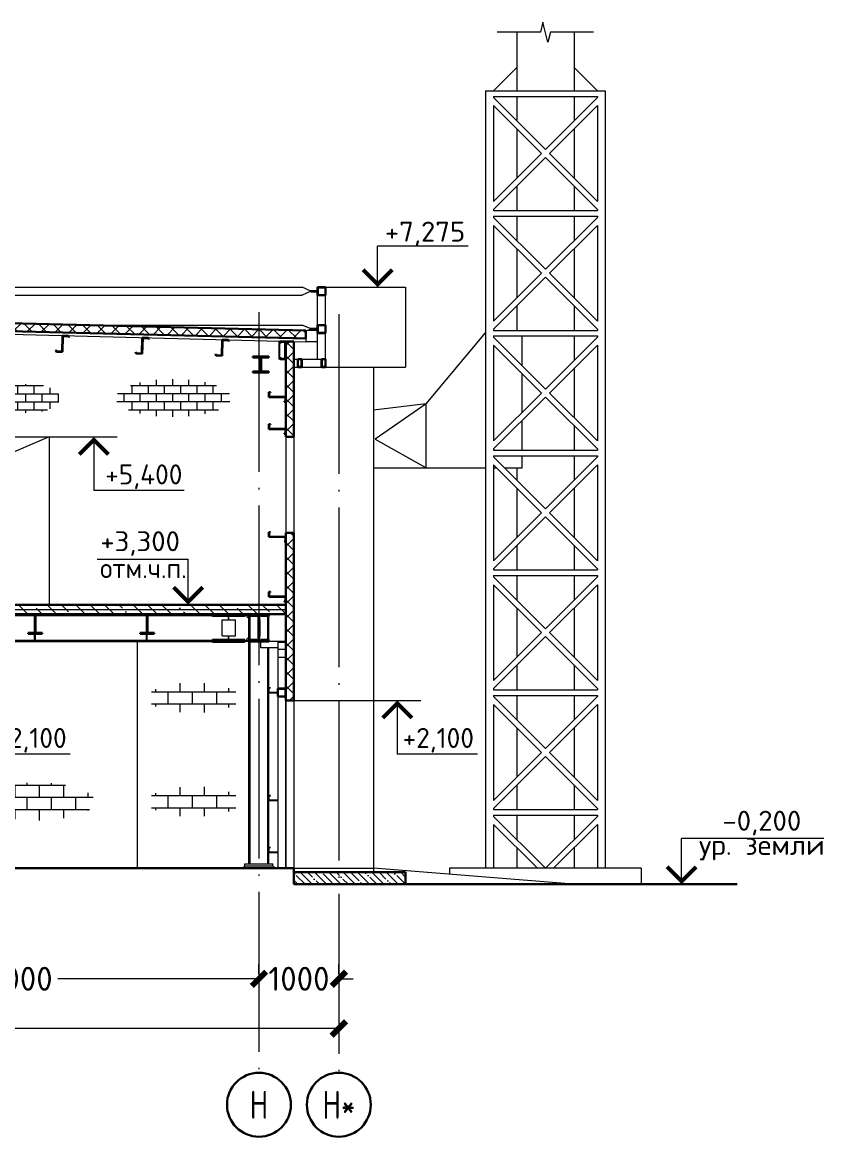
# Model space of a CAD drawing. Extents: x -965262 to 1142518, y -357520 to 71675.
# Drawn here: x -268309 to -258275, y -198860 to -184906 of the extents above; entities that cross this region are included whole.
import ezdxf

# ---------------------------------------------------------------- set-up
doc = ezdxf.new("R2010")
doc.units = 0
doc.header["$LTSCALE"] = 10
doc.linetypes.add('DOTE', pattern=[2.42, 2, -0.2, 0.02, -0.2])
doc.layers.get('0').update_dxf_attribs({"linetype": 'CONTINUOUS', "lineweight": 30})
doc.layers.get('Defpoints').update_dxf_attribs({"linetype": 'CONTINUOUS'})
doc.layers.add('DOTE', color=7, linetype='DOTE', lineweight=9)
doc.styles.add('GOST 2.304', font='isocpeur.ttf', dxfattribs={"width": 0.75, "height": 250})
doc.styles.get("Standard").update_dxf_attribs({"font": 'isocpeur.ttf', "height": 300})
doc.dimstyles.get("Standard").update_dxf_attribs({"dimscale": 100, "dimtxt": 300, "dimasz": 1.8, "dimexe": 1.8, "dimexo": 0.625, "dimgap": 0.9, "dimtad": 0, "dimdec": 0, "dimzin": 0, "dimdsep": 46, "dimtxsty": 'Standard', "dimblk": 'ARCHTICK', "dimcen": 0.9, "dimclrd": 256, "dimclre": 256, "dimclrt": 256, "dimadec": 0, "dimazin": 0, "dimtfac": 1, "dimtdec": 0, "dimtofl": 0, "dimtmove": 0, "dimatfit": 3, "dimfxl": 1, "dimtolj": 1, "dimtzin": 0, "dimlwd": 15, "dimlwe": 15, "dimarcsym": 0})
pattern_1 = [(45, (-342126.71, -358566.05), (-89.80256, 89.80256), []), (135, (-342126.71, -358566.05), (-89.80256, -89.80256), [])]

# ---------------------------------------------------------------- blocks, each defined once
blk = doc.blocks.new('Ось7')
at = {"lineweight": 15}
for p, q in [((1070799, 203785), (1080484, 203785)), ((1080638, 203715), (1080484, 203785)), ((1080938, 203785), (1082476, 203785)), ((1082476, 203785), (1082476, 202246)), ((1070799, 203631), (1080484, 203631)), ((1080638, 203701), (1080484, 203631)), ((1080769, 203715), (1080638, 203715)), ((1080638, 203715), (1080638, 203701)), ((1080769, 203701), (1080638, 203701)), ((1080661, 203701), (1080784, 203701)), ((1080661, 203687), (1080661, 203701)), ((1080784, 203687), (1080661, 203687)), ((1080769, 203715), (1080769, 203701)), ((1080784, 203701), (1080784, 203687)), ((1080784, 203057), (1080784, 203631)), ((1080938, 203057), (1080938, 203631)), ((1076332, 203057), (1080484, 203057)), ((1080638, 202987), (1080484, 203057)), ((1080638, 202973), (1080589, 202951)), ((1080769, 202987), (1080638, 202987)), ((1080638, 202987), (1080638, 202973)), ((1080769, 202973), (1080638, 202973)), ((1080661, 202973), (1080784, 202973)), ((1080661, 202959), (1080661, 202973)), ((1080784, 202959), (1080661, 202959)), ((1080769, 202987), (1080769, 202973)), ((1080784, 202973), (1080784, 202959)), ((1080784, 202400), (1080784, 202903)), ((1080938, 202400), (1080938, 202903)), ((1080323, 202400), (1080399, 202400)), ((1080323, 202246), (1080399, 202246)), ((1080476, 202400), (1080861, 202400)), ((1080476, 202246), (1080861, 202246)), ((1080938, 202246), (1082476, 202246)), ((1073505, 197463), (1075340, 197463)), ((1073634, 197485), (1075211, 197485)), ((1075326, 197463), (1075326, 197126)), ((1075326, 197405), (1075340, 197405)), ((1075351, 197463), (1077494, 197463)), ((1075480, 197485), (1077365, 197485)), ((1077480, 197463), (1077480, 197126)), ((1077480, 197405), (1077494, 197405)), ((1077505, 197463), (1079069, 197463)), ((1077634, 197485), (1079069, 197485)), ((1078761, 197445), (1078761, 197463)), ((1079384, 197445), (1078761, 197445)), ((1078946, 197070), (1078946, 197377)), ((1078946, 197377), (1079199, 197377)), ((1079069, 197485), (1079076, 197485)), ((1079069, 197463), (1079069, 197485)), ((1079069, 197463), (1079076, 197463)), ((1079069, 197377), (1079069, 197445)), ((1079076, 197485), (1079446, 197485)), ((1079076, 197463), (1079076, 197485)), ((1079076, 197463), (1079461, 197463)), ((1079076, 197377), (1079076, 197445)), ((1079199, 197070), (1079199, 197377)), ((1079384, 197445), (1079384, 197463)), ((1079415, 197463), (1079416, 197455)), ((1079446, 197485), (1079461, 197470)), ((1079453, 197418), (1079461, 197417)), ((1079461, 196983), (1079461, 197463)), ((1079842, 197485), (1079465, 197485)), ((1079611, 197463), (1079465, 197463)), ((1079465, 197463), (1079465, 197445)), ((1079611, 197445), (1079465, 197445)), ((1079483, 197002), (1079483, 197445)), ((1079611, 197463), (1079611, 197445)), ((1079646, 197377), (1079633, 197377)), ((1079633, 197377), (1079633, 197070)), ((1079674, 197377), (1079660, 197377)), ((1079674, 197070), (1079674, 197377)), ((1079842, 197463), (1079696, 197463)), ((1079696, 197463), (1079696, 197445)), ((1079842, 197445), (1079696, 197445)), ((1079824, 197002), (1079824, 197445)), ((1079842, 197463), (1079842, 197445)), ((1079846, 196983), (1079846, 197463)), ((1075326, 197190), (1075340, 197190)), ((1075326, 197110), (1075326, 196985)), ((1075340, 197110), (1075340, 196985)), ((1077480, 197190), (1077494, 197190)), ((1077480, 197110), (1077480, 196985)), ((1077494, 197110), (1077494, 196985)), ((1079069, 196983), (1073361, 196983)), ((1073361, 196962), (1079069, 196962)), ((1075340, 196985), (1075326, 196985)), ((1077494, 196985), (1077480, 196985)), ((1079384, 197002), (1078761, 197002)), ((1078761, 196983), (1078761, 197002)), ((1078761, 196962), (1078761, 196948)), ((1078761, 196948), (1079384, 196948)), ((1078946, 197070), (1079199, 197070)), ((1079069, 197002), (1079069, 197070)), ((1079069, 196983), (1079076, 196983)), ((1079069, 196962), (1079069, 196983)), ((1079069, 196962), (1079076, 196962)), ((1079076, 197002), (1079076, 197070)), ((1079461, 196983), (1079076, 196983)), ((1079076, 196983), (1079076, 196962)), ((1079446, 196962), (1079076, 196962)), ((1079384, 196983), (1079384, 197002)), ((1079384, 196948), (1079384, 196962)), ((1079416, 196991), (1079415, 196983)), ((1079461, 196977), (1079446, 196962)), ((1079461, 197030), (1079453, 197029)), ((1079461, 192677), (1079461, 196962)), ((1079611, 197002), (1079465, 197002)), ((1079465, 197002), (1079465, 196983)), ((1079611, 196983), (1079465, 196983)), ((1079842, 196962), (1079465, 196962)), ((1079465, 196962), (1079465, 196948)), ((1079692, 196948), (1079465, 196948)), ((1079483, 192677), (1079483, 196948)), ((1079611, 197002), (1079611, 196983)), ((1079633, 197070), (1079646, 197070)), ((1079660, 197070), (1079674, 197070)), ((1079842, 197002), (1079696, 197002)), ((1079696, 197002), (1079696, 196983)), ((1079842, 196983), (1079696, 196983)), ((1079842, 197002), (1079842, 196983)), ((1079824, 192677), (1079824, 196839)), ((1079846, 196070), (1079846, 196839)), ((1079875, 196070), (1079846, 196070)), ((1079846, 196070), (1079846, 195977)), ((1079848, 195980), (1079848, 196067)), ((1079848, 196067), (1079875, 196067)), ((1079875, 196067), (1079875, 196070)), ((1079846, 193993), (1079846, 195977)), ((1079846, 195977), (1080015, 195977)), ((1080015, 195968), (1079846, 195968)), ((1080015, 195980), (1079848, 195980)), ((1080166, 195890), (1080139, 195890)), ((1080139, 195890), (1080139, 195887)), ((1080139, 195887), (1080169, 195887)), ((1080166, 195900), (1080166, 195890)), ((1080169, 195887), (1080169, 195900)), ((1079875, 193993), (1079846, 193993)), ((1079846, 193993), (1079846, 193900)), ((1079846, 192993), (1079846, 193900)), ((1079846, 193900), (1080015, 193900)), ((1080015, 193891), (1079846, 193891)), ((1079848, 193903), (1079848, 193990)), ((1079848, 193990), (1079875, 193990)), ((1080015, 193903), (1079848, 193903)), ((1079875, 193990), (1079875, 193993)), ((1079875, 192993), (1079846, 192993)), ((1079846, 192993), (1079846, 192900)), ((1079875, 192990), (1079875, 192993)), ((1079846, 192677), (1079846, 192900)), ((1079846, 192900), (1080015, 192900)), ((1080015, 192891), (1079846, 192891)), ((1079848, 192903), (1079848, 192990)), ((1079848, 192990), (1079875, 192990)), ((1080015, 192903), (1079848, 192903)), ((1079384, 192639), (1079384, 192677)), ((1079384, 192677), (1079923, 192677)), ((1079384, 192639), (1079923, 192639)), ((1079923, 192639), (1079923, 192677))]:
    blk.add_line(p, q, dxfattribs=at)
for p, q in [((1080784, 203785), (1080938, 203785)), ((1080784, 203631), (1080784, 203785)), ((1080934, 203781), (1080788, 203781)), ((1080788, 203781), (1080788, 203635)), ((1080934, 203635), (1080934, 203781)), ((1080938, 203785), (1080938, 203631)), ((1080938, 203631), (1080784, 203631)), ((1080788, 203635), (1080934, 203635)), ((1080784, 203057), (1080938, 203057)), ((1080784, 202903), (1080784, 203057)), ((1080938, 202903), (1080784, 202903)), ((1080934, 203054), (1080788, 203054)), ((1080788, 203054), (1080788, 202907)), ((1080788, 202907), (1080934, 202907)), ((1080934, 202907), (1080934, 203054)), ((1080938, 203057), (1080938, 202903)), ((1079538, 202434), (1079538, 202452)), ((1079538, 202452), (1079846, 202452)), ((1079846, 202452), (1079846, 202434)), ((1079686, 202434), (1079538, 202434)), ((1079686, 202163), (1079686, 202434)), ((1079846, 202434), (1079698, 202434)), ((1079698, 202434), (1079698, 202163)), ((1080399, 202246), (1080399, 202400)), ((1080399, 202400), (1080476, 202400)), ((1080399, 202246), (1080476, 202246)), ((1080473, 202397), (1080403, 202397)), ((1080403, 202397), (1080403, 202250)), ((1080403, 202250), (1080473, 202250)), ((1080473, 202250), (1080473, 202397)), ((1080476, 202400), (1080476, 202246)), ((1080861, 202246), (1080861, 202400)), ((1080861, 202400), (1080938, 202400)), ((1080861, 202246), (1080938, 202246)), ((1080934, 202397), (1080865, 202397)), ((1080865, 202397), (1080865, 202250)), ((1080865, 202250), (1080934, 202250)), ((1080934, 202250), (1080934, 202397)), ((1080938, 202400), (1080938, 202246)), ((1079538, 202144), (1079538, 202163)), ((1079538, 202163), (1079686, 202163)), ((1079846, 202144), (1079538, 202144)), ((1079698, 202163), (1079846, 202163)), ((1079846, 202163), (1079846, 202144)), ((1079846, 201670), (1079846, 201762)), ((1079846, 201762), (1079875, 201762)), ((1080166, 201670), (1079846, 201670)), ((1079875, 201759), (1079848, 201759)), ((1079848, 201759), (1079848, 201672)), ((1079848, 201672), (1080169, 201672)), ((1079875, 201762), (1079875, 201759)), ((1080139, 201580), (1080139, 201582)), ((1080139, 201582), (1080166, 201582)), ((1080139, 201580), (1080169, 201580)), ((1080166, 201582), (1080166, 201670)), ((1080169, 201580), (1080169, 201672)), ((1079846, 201054), (1079846, 201146)), ((1079846, 201146), (1079875, 201146)), ((1080166, 201054), (1079846, 201054)), ((1079875, 201144), (1079848, 201144)), ((1079848, 201144), (1079848, 201057)), ((1079848, 201057), (1080169, 201057)), ((1079875, 201146), (1079875, 201144)), ((1080139, 200964), (1080139, 200967)), ((1080139, 200967), (1080166, 200967)), ((1080139, 200964), (1080169, 200964)), ((1080166, 200967), (1080166, 201054)), ((1080169, 200964), (1080169, 201057)), ((1079846, 198977), (1079846, 199070)), ((1079846, 199070), (1079875, 199070)), ((1079875, 199067), (1079848, 199067)), ((1079848, 199067), (1079848, 198980)), ((1079875, 199070), (1079875, 199067)), ((1080166, 198977), (1079846, 198977)), ((1079848, 198980), (1080169, 198980)), ((1080139, 198887), (1080139, 198890)), ((1080139, 198890), (1080166, 198890)), ((1080139, 198887), (1080169, 198887)), ((1080166, 198890), (1080166, 198977)), ((1080169, 198887), (1080169, 198980)), ((1079846, 197823), (1079846, 197916)), ((1079846, 197916), (1079875, 197916)), ((1080166, 197823), (1079846, 197823)), ((1079875, 197913), (1079848, 197913)), ((1079848, 197913), (1079848, 197826)), ((1079848, 197826), (1080169, 197826)), ((1079875, 197916), (1079875, 197913)), ((1080139, 197734), (1080139, 197736)), ((1080139, 197736), (1080166, 197736)), ((1080139, 197734), (1080169, 197734)), ((1080166, 197736), (1080166, 197823)), ((1080169, 197734), (1080169, 197826)), ((1075211, 197468), (1075211, 197485)), ((1075211, 197485), (1075480, 197485)), ((1075340, 197468), (1075211, 197468)), ((1075340, 197126), (1075340, 197468)), ((1075480, 197468), (1075351, 197468)), ((1075351, 197468), (1075351, 197126)), ((1075480, 197485), (1075480, 197468)), ((1077365, 197468), (1077365, 197485)), ((1077365, 197485), (1077634, 197485)), ((1077494, 197468), (1077365, 197468)), ((1077494, 197126), (1077494, 197468)), ((1077634, 197468), (1077505, 197468)), ((1077505, 197468), (1077505, 197126)), ((1077634, 197485), (1077634, 197468)), ((1079461, 197463), (1079461, 197485)), ((1079461, 197485), (1079846, 197485)), ((1079646, 197463), (1079461, 197463)), ((1079646, 196983), (1079646, 197463)), ((1079846, 197463), (1079660, 197463)), ((1079660, 197463), (1079660, 196983)), ((1079846, 197485), (1079846, 197463)), ((1075211, 197110), (1075211, 197126)), ((1075211, 197126), (1075340, 197126)), ((1075480, 197110), (1075211, 197110)), ((1075351, 197126), (1075480, 197126)), ((1075480, 197126), (1075480, 197110)), ((1077365, 197110), (1077365, 197126)), ((1077365, 197126), (1077494, 197126)), ((1077634, 197110), (1077365, 197110)), ((1077505, 197126), (1077634, 197126)), ((1077634, 197126), (1077634, 197110)), ((1079461, 196962), (1079461, 196983)), ((1079461, 196983), (1079646, 196983)), ((1079846, 196962), (1079461, 196962)), ((1079660, 196983), (1079846, 196983)), ((1079846, 196983), (1079846, 196962))]:
    blk.add_line(p, q)
for centre, start, end in [((1079461, 197463), 190, 260), ((1079461, 196983), 100, 170)]:
    blk.add_arc(centre, 46.2, start, end, dxfattribs=at)
blk = doc.blocks.new('_ArchTick')
at = {"color": 0, "linetype": 'ByBlock', "lineweight": 0, "const_width": 0.4}
blk.add_lwpolyline([(-0.5, -0.5), (0.5, 0.5)], dxfattribs=at)
blk = doc.blocks.new('*D77')
at = {"lineweight": 15, "transparency": 16777216}
for p, q in [((-271346, -196820), (-271346, -196702)), ((-265346, -196820), (-265346, -196702)), ((-271346, -196882), (-268826, -196882)), ((-265346, -196882), (-267866, -196882))]:
    blk.add_line(p, q, dxfattribs=at)
at = {"layer": 'Defpoints', "color": 0, "lineweight": 15, "transparency": 16777216}
for p in [(-271346, -196882, 1451), (-265346, -196882), (-265346, -196882)]:
    blk.add_point(p, dxfattribs=at)
at = {"lineweight": 15, "transparency": 16777216, "xscale": 180, "yscale": 180, "zscale": 180, "rotation": 180}
blk.add_blockref('_ArchTick', (-271346, -196882), dxfattribs=at)
at = {"lineweight": 15, "transparency": 16777216, "xscale": 180, "yscale": 180, "zscale": 180}
blk.add_blockref('_ArchTick', (-265346, -196882), dxfattribs=at)
at = {"lineweight": 15, "transparency": 16777216, "insert": (-268346, -196882), "char_height": 300, "attachment_point": 5}
blk.add_mtext('\\A1;6000', dxfattribs=at)
blk = doc.blocks.new('*D78')
at = {"lineweight": 15, "transparency": 16777216}
for p, q in [((-265346, -196820), (-265346, -196702)), ((-264346, -196820), (-264346, -196702)), ((-265346, -196882), (-265526, -196882)), ((-264346, -196882), (-264166, -196882))]:
    blk.add_line(p, q, dxfattribs=at)
at = {"layer": 'Defpoints', "color": 0, "lineweight": 15, "transparency": 16777216}
for p in [(-265346, -196882, 1451), (-264346, -196882), (-264346, -196882)]:
    blk.add_point(p, dxfattribs=at)
at = {"lineweight": 15, "transparency": 16777216, "xscale": 180, "yscale": 180, "zscale": 180}
blk.add_blockref('_ArchTick', (-265346, -196882), dxfattribs=at)
at = {"lineweight": 15, "transparency": 16777216, "xscale": 180, "yscale": 180, "zscale": 180, "rotation": 180}
blk.add_blockref('_ArchTick', (-264346, -196882), dxfattribs=at)
at = {"lineweight": 15, "transparency": 16777216, "insert": (-264846, -196882), "char_height": 300, "attachment_point": 5}
blk.add_mtext('\\A1;1000', dxfattribs=at)
blk = doc.blocks.new('*D79')
at = {"lineweight": 15, "transparency": 16777216}
for p, q in [((-301346, -196833), (-301346, -197685)), ((-301346, -197505), (-283431, -197505)), ((-264346, -197505), (-282261, -197505)), ((-264346, -197568), (-264346, -197685))]:
    blk.add_line(p, q, dxfattribs=at)
at = {"layer": 'Defpoints', "color": 0, "lineweight": 15, "transparency": 16777216}
for p in [(-301346, -196770), (-264346, -197505), (-264346, -197505)]:
    blk.add_point(p, dxfattribs=at)
at = {"lineweight": 15, "transparency": 16777216, "xscale": 180, "yscale": 180, "zscale": 180, "rotation": 180}
blk.add_blockref('_ArchTick', (-301346, -197505), dxfattribs=at)
at = {"lineweight": 15, "transparency": 16777216, "xscale": 180, "yscale": 180, "zscale": 180}
blk.add_blockref('_ArchTick', (-264346, -197505), dxfattribs=at)
at = {"lineweight": 15, "transparency": 16777216, "insert": (-282846, -197505), "char_height": 300, "attachment_point": 5}
blk.add_mtext('\\A1;37000', dxfattribs=at)

msp = doc.modelspace()

# ---------------------------------------------------------------- hatches: boundary and pattern name
at = {"lineweight": 15}
h = msp.add_hatch(dxfattribs=at)
h.set_pattern_fill('ANSI37', color=30, scale=40)
h.set_pattern_definition(pattern_1)
h.paths.add_polyline_path([(-301042.5, -187859.2), (-301045, -187959.2), (-264760, -188864.8), (-264757.5, -188764.8)])
h = msp.add_hatch(dxfattribs=at)
h.set_pattern_fill('ANSI37', color=30, scale=40)
h.set_pattern_definition(pattern_1)
h.paths.add_polyline_path([(-264911, -188901), (-265011, -188901), (-265011, -190098.3), (-264911, -190098.3)])
h.paths.add_polyline_path([(-264911, -191298.3), (-265011, -191298.3), (-265011, -193398.3), (-264911, -193398.3)])
h = msp.add_hatch(dxfattribs=at)
h.set_pattern_fill('AR-B816', color=1, scale=0.5)
h.set_pattern_definition([(0, (-268975.25, -187931.24), (0, 101.6), []), (90, (-268975.25, -187931.24), (-101.6, 101.6), [101.6, -101.6])])
edge = h.paths.add_edge_path()
edge.add_ellipse((-268220.6, -189615.4), major_axis=(-381.5, 0), ratio=0.473687, start_angle=0, end_angle=360)
h = msp.add_hatch(dxfattribs=at)
h.set_pattern_fill('AR-B816', color=1, scale=0.5)
h.set_pattern_definition([(0, (-251795.1, -186404.43), (0, 101.6), []), (90, (-251795.1, -186404.43), (-101.6, 101.6), [101.6, -101.6])])
edge = h.paths.add_edge_path()
edge.add_ellipse((-266416.7, -189610), major_axis=(720.5, 0), ratio=0.3284225, start_angle=0, end_angle=360)
h = msp.add_hatch(dxfattribs=at)
h.set_pattern_fill('ANSI35', color=256, scale=40, angle=90)
h.set_pattern_definition([(135, (-339032.66, -366864.93), (-179.60512, -179.60512), []), (135, (-339032.66, -366685.32), (-179.60512, -179.60512), [317.5, -63.5, 0, -63.5])])
h.paths.add_polyline_path([(-271471, -192318.3), (-265011, -192318.3), (-265011, -192198.3), (-271471, -192198.3)])
h = msp.add_hatch(dxfattribs=at)
h.set_pattern_fill('AR-B816', color=4, scale=0.75)
h.set_pattern_definition([(0, (-334760.04, -365957.63), (0, 152.4), []), (90, (-334760.04, -365957.63), (-152.4, 152.4), [152.4, -152.4])])
edge = h.paths.add_edge_path()
edge.add_ellipse((-266162.9, -193363.7), major_axis=(576.4, 0), ratio=0.3284225, start_angle=0, end_angle=360)
h = msp.add_hatch(dxfattribs=at)
h.set_pattern_fill('AR-B816', color=4, scale=0.75)
h.set_pattern_definition([(0, (-229233.68, -194457.43), (0, 152.4), []), (90, (-229233.68, -194457.43), (-152.4, 152.4), [152.4, -152.4])])
edge = h.paths.add_edge_path()
edge.add_ellipse((-268123.1, -194663), major_axis=(720.5, 0), ratio=0.3284225, start_angle=0, end_angle=360)
h = msp.add_hatch(dxfattribs=at)
h.set_pattern_fill('AR-B816', color=4, scale=0.75)
h.set_pattern_definition([(0, (-334760.04, -367257.63), (0, 152.4), []), (90, (-334760.04, -367257.63), (-152.4, 152.4), [152.4, -152.4])])
edge = h.paths.add_edge_path()
edge.add_ellipse((-266162.9, -194663.7), major_axis=(576.4, 0), ratio=0.3284225, start_angle=0, end_angle=360)
h = msp.add_hatch(dxfattribs=at)
h.set_pattern_fill('ANSI35', color=256, scale=20, angle=90, style=0)
h.set_pattern_definition([(135, (-339032.66, -366864.93), (-89.80256, -89.80256), []), (135, (-339032.66, -366775.13), (-89.80256, -89.80256), [158.75, -31.75, 0, -31.75])])
h.paths.add_polyline_path([(-264346, -195548.3), (-264911, -195548.3), (-264911, -195698.3), (-264346, -195698.3)])
h.paths.add_polyline_path([(-263511, -195548.3), (-264346, -195548.3), (-264346, -195698.3), (-263511, -195698.3)])

# ---------------------------------------------------------------- linework, layer by layer
at = {"lineweight": 15, "ltscale": 2}
for p, q in [((-262119.4, -185030.8, -4711.1), (-262119.4, -185763.3, -4711.1)), ((-261399.4, -185030.8, -4711.1), (-261399.4, -185763.3, -4711.1)), ((-262119.4, -185833.3, -4711.1), (-262119.4, -186138.3, -4711.1)), ((-261399.4, -185833.3, -4711.1), (-261399.4, -186138.3, -4711.1)), ((-262119.4, -186238.3, -4711.1), (-262119.4, -186858.3, -4711.1)), ((-261399.4, -186238.3, -4711.1), (-261399.4, -186858.3, -4711.1)), ((-262119.4, -186958.3, -4711.1), (-262119.4, -187263.3, -4711.1)), ((-261399.4, -186958.3, -4711.1), (-261399.4, -187263.3, -4711.1)), ((-262119.4, -187333.3, -4711.1), (-262119.4, -187638.3, -4711.1)), ((-261399.4, -187333.3, -4711.1), (-261399.4, -187638.3, -4711.1)), ((-262119.4, -187738.3, -4711.1), (-262119.4, -188358.3, -4711.1)), ((-261399.4, -187738.3, -4711.1), (-261399.4, -188358.3, -4711.1)), ((-262119.4, -188458.3, -4711.1), (-262119.4, -188763.3, -4711.1)), ((-261399.4, -188458.3, -4711.1), (-261399.4, -188763.3, -4711.1)), ((-261399.4, -188833.3, -4711.1), (-261399.4, -189138.3, -4711.1)), ((-261399.4, -189238.3, -4711.1), (-261399.4, -189858.3, -4711.1)), ((-261399.4, -189958.3, -4711.1), (-261399.4, -190263.3, -4711.1)), ((-261399.4, -190333.3, -4711.1), (-261399.4, -190638.3, -4711.1)), ((-262119.4, -190485.8, -4711.1), (-262119.4, -190638.3, -4711.1)), ((-262119.4, -190738.3, -4711.1), (-262119.4, -191358.3, -4711.1)), ((-261399.4, -190738.3, -4711.1), (-261399.4, -191358.3, -4711.1)), ((-262119.4, -191458.3, -4711.1), (-262119.4, -191763.3, -4711.1)), ((-261399.4, -191458.3, -4711.1), (-261399.4, -191763.3, -4711.1)), ((-262119.4, -191833.3, -4711.1), (-262119.4, -192138.3, -4711.1)), ((-261399.4, -191833.3, -4711.1), (-261399.4, -192138.3, -4711.1)), ((-262119.4, -192238.3, -4711.1), (-262119.4, -192858.3, -4711.1)), ((-261399.4, -192238.3, -4711.1), (-261399.4, -192858.3, -4711.1)), ((-262119.4, -192958.3, -4711.1), (-262119.4, -193263.3, -4711.1)), ((-261399.4, -192958.3, -4711.1), (-261399.4, -193263.3, -4711.1)), ((-262119.4, -193333.3, -4711.1), (-262119.4, -193638.3, -4711.1)), ((-261399.4, -193333.3, -4711.1), (-261399.4, -193638.3, -4711.1)), ((-262119.4, -193738.3, -4711.1), (-262119.4, -194358.3, -4711.1)), ((-261399.4, -193738.3, -4711.1), (-261399.4, -194358.3, -4711.1)), ((-262119.4, -194458.3, -4711.1), (-262119.4, -194763.3, -4711.1)), ((-261399.4, -194458.3, -4711.1), (-261399.4, -194763.3, -4711.1)), ((-262119.4, -194833.3, -4711.1), (-262119.4, -195138.3, -4711.1)), ((-261399.4, -194833.3, -4711.1), (-261399.4, -195138.3, -4711.1)), ((-262119.4, -195238.3, -4711.1), (-262119.4, -195498.3, -4711.1)), ((-261399.4, -195238.3, -4711.1), (-261399.4, -195498.3, -4711.1))]:
    msp.add_line(p, q, dxfattribs=at)
at = {"lineweight": 15}
for p, q in [((-262409.4, -185763.3, -4711.1), (-262119.4, -185473.3, -4711.1)), ((-261109.4, -185763.3, -4711.1), (-261399.4, -185473.3, -4711.1)), ((-263860.1, -188223.3, -3259.8), (-263860.1, -187710.2, -3259.8)), ((-265092, -189123.3, -4711.1), (-265092, -188901.6, -4711.1)), ((-265086, -188901.6, -4711.1), (-265092, -188901.6, -4711.1)), ((-265086, -189123.3, -4711.1), (-265086, -188901.6, -4711.1)), ((-265086, -189123.3, -4711.1), (-265092, -189123.3, -4711.1)), ((-267971, -190098.3, -4711.1), (-267120.5, -190098.3, -4711.1)), ((-267414.1, -190098.3, -4711.1), (-267414.1, -190767.6, -4711.1)), ((-266231.6, -192198.3, -4711.1), (-266231.6, -191626.4, -4711.1)), ((-271471, -192258.3, -4711.1), (-265011, -192258.3, -4711.1)), ((-265011, -192658.3, -4711.1), (-265321, -192658.3, -4711.1)), ((-265321, -192738.3, -4711.1), (-265321, -192658.3, -4711.1)), ((-265111, -192668.3, -4711.1), (-265111, -195489.3, -4711.1)), ((-265111, -192668.3, -4711.1), (-265011, -192668.3, -4711.1)), ((-265011, -192738.3, -4711.1), (-265011, -192658.3, -4711.1)), ((-265011, -195489.3, -4711.1), (-265011, -192668.3, -4711.1)), ((-265111, -192738.3, -4711.1), (-265321, -192738.3, -4711.1)), ((-265111, -192753.3, -4711.1), (-265011, -192753.3, -4711.1)), ((-265111, -192853.3, -4711.1), (-265011, -192853.3, -4711.1)), ((-264911, -193398.3, -4711.1), (-263320.6, -193398.3, -4711.1)), ((-263614.2, -193398.3, -4711.1), (-263614.2, -194067.6, -4711.1)), ((-260054.2, -195698.3, -4711.1), (-260054.2, -195126.4, -4711.1)), ((-265521, -195468.3, -4711.1), (-265549.8, -195497, -4711.1)), ((-265171, -195468.3, -4711.1), (-265142.3, -195497, -4711.1)), ((-265121, -195489.3, -4711.1), (-265011, -195489.3, -4711.1)), ((-265121, -195498.3, -4711.1), (-265121, -195489.3, -4711.1)), ((-265121, -195498.3, -4711.1), (-265011, -195498.3, -4711.1)), ((-263911, -195498.3, -4711.1), (-263911, -195548.3, -4711.1))]:
    msp.add_line(p, q, dxfattribs=at)
at = {"lineweight": 15, "ltscale": 100}
for p, q in [((-262509.4, -185763.3, -4711.1), (-262509.4, -195498.3, -4711.1)), ((-262409.4, -185833.3, -4711.1), (-262409.4, -185848.3, -4711.1)), ((-262409.4, -185848.3, -4711.1), (-261759.4, -186498.3, -4711.1)), ((-261109.4, -185848.3, -4711.1), (-261759.4, -186498.3, -4711.1)), ((-261109.4, -185833.3, -4711.1), (-261109.4, -185848.3, -4711.1)), ((-261009.4, -185763.3, -4711.1), (-261009.4, -195498.3, -4711.1)), ((-262409.4, -185948.3, -4711.1), (-262409.4, -187148.3, -4711.1)), ((-262409.4, -185948.3, -4711.1), (-261809.4, -186548.3, -4711.1)), ((-261109.4, -185948.3, -4711.1), (-261709.4, -186548.3, -4711.1)), ((-261109.4, -185948.3, -4711.1), (-261109.4, -187148.3, -4711.1)), ((-261809.4, -186548.3, -4711.1), (-262409.4, -187148.3, -4711.1)), ((-261709.4, -186548.3, -4711.1), (-261109.4, -187148.3, -4711.1)), ((-261759.4, -186598.3, -4711.1), (-262409.4, -187248.3, -4711.1)), ((-261759.4, -186598.3, -4711.1), (-261109.4, -187248.3, -4711.1)), ((-262409.4, -187248.3, -4711.1), (-262409.4, -187263.3, -4711.1)), ((-261109.4, -187248.3, -4711.1), (-261109.4, -187263.3, -4711.1)), ((-262409.4, -187333.3, -4711.1), (-262409.4, -187348.3, -4711.1)), ((-262409.4, -187348.3, -4711.1), (-261759.4, -187998.3, -4711.1)), ((-261109.4, -187348.3, -4711.1), (-261759.4, -187998.3, -4711.1)), ((-261109.4, -187333.3, -4711.1), (-261109.4, -187348.3, -4711.1)), ((-262409.4, -187448.3, -4711.1), (-262409.4, -188648.3, -4711.1)), ((-262409.4, -187448.3, -4711.1), (-261809.4, -188048.3, -4711.1)), ((-261109.4, -187448.3, -4711.1), (-261709.4, -188048.3, -4711.1)), ((-261109.4, -187448.3, -4711.1), (-261109.4, -188648.3, -4711.1)), ((-261809.4, -188048.3, -4711.1), (-262409.4, -188648.3, -4711.1)), ((-261709.4, -188048.3, -4711.1), (-261109.4, -188648.3, -4711.1)), ((-261759.4, -188098.3, -4711.1), (-262409.4, -188748.3, -4711.1)), ((-261759.4, -188098.3, -4711.1), (-261109.4, -188748.3, -4711.1)), ((-262409.4, -188748.3, -4711.1), (-262409.4, -188763.3, -4711.1)), ((-261109.4, -188748.3, -4711.1), (-261109.4, -188763.3, -4711.1)), ((-262409.4, -188833.3, -4711.1), (-262409.4, -188848.3, -4711.1)), ((-262409.4, -188848.3, -4711.1), (-261759.4, -189498.3, -4711.1)), ((-261109.4, -188848.3, -4711.1), (-261759.4, -189498.3, -4711.1)), ((-261109.4, -188833.3, -4711.1), (-261109.4, -188848.3, -4711.1)), ((-262409.4, -188948.3, -4711.1), (-262409.4, -190148.3, -4711.1)), ((-262409.4, -188948.3, -4711.1), (-261809.4, -189548.3, -4711.1)), ((-261109.4, -188948.3, -4711.1), (-261709.4, -189548.3, -4711.1)), ((-261109.4, -188948.3, -4711.1), (-261109.4, -190148.3, -4711.1)), ((-261809.4, -189548.3, -4711.1), (-262409.4, -190148.3, -4711.1)), ((-261759.4, -189598.3, -4711.1), (-262409.4, -190248.3, -4711.1)), ((-261759.4, -189598.3, -4711.1), (-261109.4, -190248.3, -4711.1)), ((-261709.4, -189548.3, -4711.1), (-261109.4, -190148.3, -4711.1)), ((-262409.4, -190248.3, -4711.1), (-262409.4, -190263.3, -4711.1)), ((-261109.4, -190248.3, -4711.1), (-261109.4, -190263.3, -4711.1)), ((-262409.4, -190333.3, -4711.1), (-262409.4, -190348.3, -4711.1)), ((-262409.4, -190348.3, -4711.1), (-261759.4, -190998.3, -4711.1)), ((-262409.4, -190448.3, -4711.1), (-262409.4, -191648.3, -4711.1)), ((-262409.4, -190448.3, -4711.1), (-261809.4, -191048.3, -4711.1)), ((-261109.4, -190348.3, -4711.1), (-261759.4, -190998.3, -4711.1)), ((-261109.4, -190448.3, -4711.1), (-261709.4, -191048.3, -4711.1)), ((-261109.4, -190333.3, -4711.1), (-261109.4, -190348.3, -4711.1)), ((-261109.4, -190448.3, -4711.1), (-261109.4, -191648.3, -4711.1)), ((-261809.4, -191048.3, -4711.1), (-262409.4, -191648.3, -4711.1)), ((-261759.4, -191098.3, -4711.1), (-262409.4, -191748.3, -4711.1)), ((-261759.4, -191098.3, -4711.1), (-261109.4, -191748.3, -4711.1)), ((-261709.4, -191048.3, -4711.1), (-261109.4, -191648.3, -4711.1)), ((-262409.4, -191748.3, -4711.1), (-262409.4, -191763.3, -4711.1)), ((-262409.4, -191833.3, -4711.1), (-262409.4, -191848.3, -4711.1)), ((-262409.4, -191848.3, -4711.1), (-261759.4, -192498.3, -4711.1)), ((-261109.4, -191848.3, -4711.1), (-261759.4, -192498.3, -4711.1)), ((-261109.4, -191748.3, -4711.1), (-261109.4, -191763.3, -4711.1)), ((-261109.4, -191833.3, -4711.1), (-261109.4, -191848.3, -4711.1)), ((-262409.4, -191948.3, -4711.1), (-262409.4, -193148.3, -4711.1)), ((-262409.4, -191948.3, -4711.1), (-261809.4, -192548.3, -4711.1)), ((-261109.4, -191948.3, -4711.1), (-261709.4, -192548.3, -4711.1)), ((-261109.4, -191948.3, -4711.1), (-261109.4, -193148.3, -4711.1)), ((-261809.4, -192548.3, -4711.1), (-262409.4, -193148.3, -4711.1)), ((-261709.4, -192548.3, -4711.1), (-261109.4, -193148.3, -4711.1)), ((-261759.4, -192598.3, -4711.1), (-262409.4, -193248.3, -4711.1)), ((-261759.4, -192598.3, -4711.1), (-261109.4, -193248.3, -4711.1)), ((-262409.4, -193248.3, -4711.1), (-262409.4, -193263.3, -4711.1)), ((-261109.4, -193248.3, -4711.1), (-261109.4, -193263.3, -4711.1)), ((-262409.4, -193333.3, -4711.1), (-262409.4, -193348.3, -4711.1)), ((-262409.4, -193348.3, -4711.1), (-261759.4, -193998.3, -4711.1)), ((-261109.4, -193348.3, -4711.1), (-261759.4, -193998.3, -4711.1)), ((-261109.4, -193333.3, -4711.1), (-261109.4, -193348.3, -4711.1)), ((-262409.4, -193448.3, -4711.1), (-262409.4, -194648.3, -4711.1)), ((-262409.4, -193448.3, -4711.1), (-261809.4, -194048.3, -4711.1)), ((-261109.4, -193448.3, -4711.1), (-261709.4, -194048.3, -4711.1)), ((-261109.4, -193448.3, -4711.1), (-261109.4, -194648.3, -4711.1)), ((-261809.4, -194048.3, -4711.1), (-262409.4, -194648.3, -4711.1)), ((-261709.4, -194048.3, -4711.1), (-261109.4, -194648.3, -4711.1)), ((-261759.4, -194098.3, -4711.1), (-262409.4, -194748.3, -4711.1)), ((-261759.4, -194098.3, -4711.1), (-261109.4, -194748.3, -4711.1)), ((-262409.4, -194748.3, -4711.1), (-262409.4, -194763.3, -4711.1)), ((-261109.4, -194748.3, -4711.1), (-261109.4, -194763.3, -4711.1)), ((-262409.4, -194833.3, -4711.1), (-262409.4, -194848.3, -4711.1)), ((-262409.4, -194848.3, -4711.1), (-261759.4, -195498.3, -4711.1)), ((-261109.4, -194848.3, -4711.1), (-261759.4, -195498.3, -4711.1)), ((-261109.4, -194833.3, -4711.1), (-261109.4, -194848.3, -4711.1)), ((-262409.4, -194948.3, -4711.1), (-262409.4, -195498.3, -4711.1)), ((-262409.4, -194948.3, -4711.1), (-261859.4, -195498.3, -4711.1)), ((-261109.4, -194948.3, -4711.1), (-261659.4, -195498.3, -4711.1)), ((-261109.4, -194948.3, -4711.1), (-261109.4, -195498.3, -4711.1)), ((-261410.9, -195698.3, -4711.1), (-263911, -195498.3, -4711.1)), ((-262959.3, -195498.3, -4711.1), (-262959.3, -195574.4, -4711.1)), ((-260559.3, -195498.3, -4711.1), (-262959.3, -195498.3, -4711.1)), ((-260559.3, -195498.3, -4711.1), (-260559.3, -195698.3, -4711.1))]:
    msp.add_line(p, q, dxfattribs=at)
at = {"lineweight": 15, "ltscale": 0.3}
for p, q in [((-262509.4, -185763.3, -4711.1), (-261009.4, -185763.3, -4711.1)), ((-262409.4, -185833.3, -4711.1), (-261109.4, -185833.3, -4711.1)), ((-262409.4, -187263.3, -4711.1), (-261109.4, -187263.3, -4711.1)), ((-262409.4, -187333.3, -4711.1), (-261109.4, -187333.3, -4711.1)), ((-262727.7, -187710.2, -3259.8), (-263860.1, -187710.2, -3259.8)), ((-262409.4, -188763.3, -4711.1), (-261109.4, -188763.3, -4711.1)), ((-262409.4, -188833.3, -4711.1), (-261109.4, -188833.3, -4711.1)), ((-262409.4, -190263.3, -4711.1), (-261109.4, -190263.3, -4711.1)), ((-262409.4, -190333.3, -4711.1), (-261109.4, -190333.3, -4711.1)), ((-266281.7, -190767.6, -4711.1), (-267414.1, -190767.6, -4711.1)), ((-267373.6, -191626.4, -4711.1), (-266231.6, -191626.4, -4711.1)), ((-262409.4, -191763.3, -4711.1), (-261109.4, -191763.3, -4711.1)), ((-262409.4, -191833.3, -4711.1), (-261109.4, -191833.3, -4711.1)), ((-262409.4, -193263.3, -4711.1), (-261109.4, -193263.3, -4711.1)), ((-262409.4, -193333.3, -4711.1), (-261109.4, -193333.3, -4711.1)), ((-267710.2, -194067.6, -4711.1), (-268713.6, -194067.6, -4711.1)), ((-262610.8, -194067.6, -4711.1), (-263614.2, -194067.6, -4711.1)), ((-262409.4, -194763.3, -4711.1), (-261109.4, -194763.3, -4711.1)), ((-262409.4, -194833.3, -4711.1), (-261109.4, -194833.3, -4711.1)), ((-258275.2, -195126.4, -4711.1), (-260054.2, -195126.4, -4711.1))]:
    msp.add_line(p, q, dxfattribs=at)
at = {"color": 30}
for p, q in [((-301042.5, -187859.2, -4711.1), (-264757.5, -188764.8, -4711.1)), ((-301045, -187959.2, -4711.1), (-264760, -188864.8, -4711.1)), ((-264757.5, -188764.8, -4711.1), (-264760, -188864.8, -4711.1)), ((-265011, -188901, -4711.1), (-265011, -190098.3, -4711.1)), ((-264911, -188901, -4711.1), (-265011, -188901, -4711.1)), ((-264911, -188901, -4711.1), (-264911, -190098.3, -4711.1)), ((-265011, -191298.3, -4711.1), (-265011, -193398.3, -4711.1)), ((-264911, -191298.3, -4711.1), (-264911, -193398.3, -4711.1))]:
    msp.add_line(p, q, dxfattribs=at)
at = {"color": 30, "lineweight": 15}
for p, q in [((-301046, -187999.2, -4711.1), (-264761, -188904.8, -4711.1)), ((-264760, -188864.8, -4711.1), (-264761, -188904.8, -4711.1)), ((-265011, -190098.3, -4711.1), (-265011, -191298.3, -4711.1)), ((-264911, -190098.3, -4711.1), (-264911, -191298.3, -4711.1)), ((-265011, -193398.3, -4711.1), (-265011, -195498.3, -4711.1)), ((-264911, -193398.3, -4711.1), (-264911, -195498.3, -4711.1)), ((-265011, -195498.3, -4711.1), (-264911, -195498.3, -4711.1))]:
    msp.add_line(p, q, dxfattribs=at)
at = {"color": 6, "lineweight": 15}
for p, q in [((-264611, -188768.5, -4711.1), (-264757.5, -188764.8, -4711.1)), ((-264611, -188908.5, -4711.1), (-264761, -188904.8, -4711.1)), ((-263911, -189223.3, -4711.1), (-263911, -195498.3, -4711.1))]:
    msp.add_line(p, q, dxfattribs=at)
at = {"lineweight": 15, "ltscale": 10}
for p, q in [((-263251, -189684.2, -4711.1), (-262509.4, -188792.3, -4711.1)), ((-262050.9, -189206.8, -4711.1), (-262050.9, -188833.3, -4711.1)), ((-262050.9, -189789.8, -4711.1), (-262050.9, -189306.8, -4711.1)), ((-263251, -189684.2, -4711.1), (-263911, -189764.2, -4711.1)), ((-263251, -189684.2, -4711.1), (-263890.6, -190124.2, -4711.1)), ((-263250.9, -190484.2, -4711.1), (-263251, -189684.2, -4711.1)), ((-262050.9, -190263.3, -4711.1), (-262050.9, -189889.8, -4711.1)), ((-263890.6, -190124.2, -4711.1), (-263250.9, -190484.2, -4711.1)), ((-262050.9, -190484.2, -4711.1), (-262050.9, -190333.3, -4711.1)), ((-263911, -190484.2, -4711.1), (-262509.4, -190484.2, -4711.1)), ((-262409.4, -190484.2, -4711.1), (-262373.5, -190484.2, -4711.1)), ((-262409.4, -190484.2, -4711.1), (-262373.5, -190484.2, -4711.1)), ((-262273.5, -190484.2, -4711.1), (-262050.9, -190484.2, -4711.1)), ((-262273.5, -190484.2, -4711.1), (-262050.9, -190484.2, -4711.1))]:
    msp.add_line(p, q, dxfattribs=at)
for p, q in [((-267811.3, -189026.7, -4711.1), (-267806.4, -188828.8, -4711.1)), ((-267806.4, -188828.8, -4711.1), (-267730.3, -188830.7, -4711.1)), ((-267801.4, -188834, -4711.1), (-267806.4, -189031.9, -4711.1)), ((-267732.8, -188835.7, -4711.1), (-267801.4, -188834, -4711.1)), ((-267723.2, -188847.7, -4711.1), (-267732.8, -188835.7, -4711.1)), ((-267730.3, -188830.7, -4711.1), (-267719.2, -188844.6, -4711.1)), ((-267719.2, -188844.6, -4711.1), (-267723.2, -188847.7, -4711.1)), ((-266811.6, -189051.6, -4711.1), (-266806.7, -188853.7, -4711.1)), ((-266806.7, -188853.7, -4711.1), (-266730.6, -188855.6, -4711.1)), ((-266801.7, -188858.9, -4711.1), (-266806.7, -189056.8, -4711.1)), ((-266733.1, -188860.7, -4711.1), (-266801.7, -188858.9, -4711.1)), ((-266723.5, -188872.7, -4711.1), (-266733.1, -188860.7, -4711.1)), ((-266730.6, -188855.6, -4711.1), (-266719.5, -188869.5, -4711.1)), ((-266719.5, -188869.5, -4711.1), (-266723.5, -188872.7, -4711.1)), ((-265811.9, -189076.6, -4711.1), (-265807, -188878.7, -4711.1)), ((-265807, -188878.7, -4711.1), (-265730.9, -188880.6, -4711.1)), ((-265802, -188883.9, -4711.1), (-265807, -189081.8, -4711.1)), ((-265733.4, -188885.6, -4711.1), (-265802, -188883.9, -4711.1)), ((-265723.8, -188897.6, -4711.1), (-265733.4, -188885.6, -4711.1)), ((-265730.9, -188880.6, -4711.1), (-265719.8, -188894.5, -4711.1)), ((-265719.8, -188894.5, -4711.1), (-265723.8, -188897.6, -4711.1)), ((-265086, -188911.6, -4711.1), (-265086, -188926.6, -4711.1)), ((-265081, -188926.6, -4711.1), (-265086, -188926.6, -4711.1)), ((-265081, -188911.6, -4711.1), (-265081, -188926.6, -4711.1)), ((-265021, -188901.6, -4711.1), (-265076, -188901.6, -4711.1)), ((-265021, -188906.6, -4711.1), (-265076, -188906.6, -4711.1)), ((-265016, -188911.6, -4711.1), (-265016, -189113.3, -4711.1)), ((-265011, -188911.6, -4711.1), (-265011, -189113.3, -4711.1)), ((-267893.5, -189016.1, -4711.1), (-267889.6, -189012.9, -4711.1)), ((-267882.5, -189030, -4711.1), (-267893.5, -189016.1, -4711.1)), ((-267889.6, -189012.9, -4711.1), (-267880, -189024.9, -4711.1)), ((-267806.4, -189031.9, -4711.1), (-267882.5, -189030, -4711.1)), ((-267880, -189024.9, -4711.1), (-267811.3, -189026.7, -4711.1)), ((-266893.8, -189041, -4711.1), (-266889.9, -189037.9, -4711.1)), ((-266882.8, -189054.9, -4711.1), (-266893.8, -189041, -4711.1)), ((-266889.9, -189037.9, -4711.1), (-266880.3, -189049.9, -4711.1)), ((-266806.7, -189056.8, -4711.1), (-266882.8, -189054.9, -4711.1)), ((-266880.3, -189049.9, -4711.1), (-266811.6, -189051.6, -4711.1)), ((-265894.2, -189066, -4711.1), (-265890.2, -189062.8, -4711.1)), ((-265883.1, -189079.9, -4711.1), (-265894.2, -189066, -4711.1)), ((-265890.2, -189062.8, -4711.1), (-265880.6, -189074.8, -4711.1)), ((-265807, -189081.8, -4711.1), (-265883.1, -189079.9, -4711.1)), ((-265880.6, -189074.8, -4711.1), (-265811.9, -189076.6, -4711.1)), ((-265086, -189098.3, -4711.1), (-265086, -189113.3, -4711.1)), ((-265081, -189098.3, -4711.1), (-265086, -189098.3, -4711.1)), ((-265081, -189098.3, -4711.1), (-265081, -189113.3, -4711.1)), ((-265021, -189118.3, -4711.1), (-265076, -189118.3, -4711.1)), ((-265021, -189123.3, -4711.1), (-265076, -189123.3, -4711.1)), ((-265111, -193248.3, -4711.1), (-265011, -193248.3, -4711.1)), ((-265111, -193248.3, -4711.1), (-265111, -193348.3, -4711.1)), ((-265108.7, -193250.6, -4711.1), (-265013.3, -193250.6, -4711.1)), ((-265108.7, -193250.6, -4711.1), (-265108.7, -193346, -4711.1)), ((-265013.3, -193346, -4711.1), (-265013.3, -193250.6, -4711.1)), ((-265011, -193248.3, -4711.1), (-265011, -193348.3, -4711.1)), ((-265111, -193348.3, -4711.1), (-265011, -193348.3, -4711.1)), ((-265108.7, -193346, -4711.1), (-265013.3, -193346, -4711.1)), ((-264911, -195498.3, -4711.1), (-264911, -195698.3, -4711.1)), ((-263511, -195548.3, -4711.1), (-263511, -195698.3, -4711.1))]:
    msp.add_line(p, q)
at = {"color": 1, "lineweight": 15}
for p, q in [((-268881, -190098.3, -4711.1), (-267971, -190098.3, -4711.1)), ((-267971, -190098.3, -4711.1), (-268599, -190365.3, -4711.1))]:
    msp.add_line(p, q, dxfattribs=at)
at = {"color": 1, "lineweight": 15, "ltscale": 100}
msp.add_line((-267971, -190098.3, -4711.1), (-267971, -192198.3, -4711.1), dxfattribs=at)
at = {"color": 30, "extrusion": (1.83697e-16, 0, -1)}
for p, q in [((-265011, -190098.3, -4711.1), (-264911, -190098.3, -4711.1)), ((-265011, -191298.3, -4711.1), (-264911, -191298.3, -4711.1)), ((-265011, -193398.3, -4711.1), (-264911, -193398.3, -4711.1))]:
    msp.add_line(p, q, dxfattribs=at)
at = {"color": 4, "lineweight": 15}
msp.add_line((-266871, -192658.3, -4711.1), (-266871, -195498.3, -4711.1), dxfattribs=at)
at = {"extrusion": (1.83697e-16, 0, -1)}
for p, q in [((-336756, -195498.3, -4711.1), (-264911, -195498.3, -4711.1)), ((-264911, -195548.3, -4711.1), (-263511, -195548.3, -4711.1)), ((-264911, -195698.3, -4711.1), (-259358.9, -195698.3, -4711.1))]:
    msp.add_line(p, q, dxfattribs=at)
at = {"lineweight": 15, "extrusion": (1.83697e-16, 0, -1)}
msp.add_line((-264911, -195498.3, -4711.1), (-263911, -195498.3, -4711.1), dxfattribs=at)
at = {"color": 5, "lineweight": 15, "ltscale": 10, "extrusion": (0.970298, -0.241911, 0)}
for points, elevation in [([(-242743.8, -4708.8), (-242872.6, -4706.5)], -209284.3), ([(-242842.4, -4715.7), (-242971.3, -4713.4)], -209163.3)]:
    msp.add_lwpolyline(points, dxfattribs=dict(at, elevation=elevation))
at = {"color": 5, "lineweight": 15, "ltscale": 10, "extrusion": (-0.004337, 0.017396, -0.999839), "elevation": 2626.8}
msp.add_lwpolyline([(298745.7, -116407.2), (298745.7, -116149.5)], dxfattribs=at)
at = {"color": 5, "lineweight": 15, "ltscale": 10, "extrusion": (-0.073922, 1.9861e-15, -0.997264), "elevation": 24048}
for points in [[(185030.8, 260757.5), (185030.8, 261300.1)], [(185030.8, 260089.9), (185030.8, 260632.5)]]:
    msp.add_lwpolyline(points, dxfattribs=at)
at = {"lineweight": 15, "const_width": 50}
for points, elevation in [([(-263677.8, -188005.6), (-263860.1, -188187.9), (-264042.5, -188005.6)], -3259.8), ([(-267231.8, -190315.9), (-267414.1, -190133.6), (-267596.4, -190315.9)], -4711.1), ([(-266414, -191980.6), (-266231.6, -192162.9), (-266049.3, -191980.6)], -4711.1), ([(-263431.9, -193615.9), (-263614.2, -193433.6), (-263796.5, -193615.9)], -4711.1), ([(-259871.9, -195480.6), (-260054.2, -195662.9), (-260236.5, -195480.6)], -4711.1)]:
    msp.add_lwpolyline(points, dxfattribs=dict(at, elevation=elevation))
at = {"elevation": -4711.1}
msp.add_lwpolyline([(-271471, -192318.3), (-265011, -192318.3), (-265011, -192198.3), (-271471, -192198.3)], close=True, dxfattribs=at)
for centre, radius, start, end in [((-265076, -188911.6, -4711.1), 10, 90, 180), ((-265076, -188911.6, -4711.1), 5, 90, 180), ((-265021, -188911.6, -4711.1), 10, 0, 90), ((-265021, -188911.6, -4711.1), 5, 0, 90), ((-265076, -189113.3, -4711.1), 10, 180, 270), ((-265076, -189113.3, -4711.1), 5, 180, 270), ((-265021, -189113.3, -4711.1), 10, 270, 0), ((-265021, -189113.3, -4711.1), 5, 270, 0)]:
    msp.add_arc(centre, radius, start, end)
at = {"layer": 'DOTE', "ltscale": 100}
for p, q in [((-265346, -188535.1, -4711.1), (-265346, -198059.6, -4711.1)), ((-264346, -188560.1, -4711.1), (-264346, -198059.6, -4711.1))]:
    msp.add_line(p, q, dxfattribs=at)
at = {"layer": 'DOTE', "linetype": 'Continuous', "lineweight": 30}
for centre in [(-265346, -198459.6, -4711.1), (-264346, -198459.6, -4711.1)]:
    msp.add_circle(centre, 400, dxfattribs=at)

# ---------------------------------------------------------------- block references
at = {"color": 6, "xscale": 0.65, "yscale": 0.65, "zscale": 0.65}
msp.add_blockref('Ось7', (-967120.7, -320683.5, -4711.1), dxfattribs=at)

# ---------------------------------------------------------------- texts
at = {"style": 'GOST 2.304'}
for s, p in [('+5,400', (-267271.9, -190691.7, -4711.1)), ('+2,100', (-268647.2, -193991.7, -4711.1)), ('+2,100', (-263547.8, -193991.7, -4711.1))]:
    msp.add_text(s, height=250, dxfattribs=at).set_placement(p)
at = {"char_height": 250, "attachment_point": 5, "style": 'GOST 2.304'}
for s, insert, width in [('{\\W1.05;+7,275}', (-263266.6, -187556.3, -3259.8), 1000), ('{\\W1.05;+3,300}', (-266833.8, -191432.5, -4711.1), 1000), ('{\\W0.95;отм.ч.п.}', (-266791.8, -191740.4, -4711.1), 1762.533), ('{\\W1.05;-0,200}', (-259049.4, -194932.5, -4711.1), 1000), ('{\\W1.05;ур. земли}', (-259049.4, -195240.4, -4711.1), 1762.533)]:
    msp.add_mtext(s, dxfattribs=dict(at, insert=insert, width=width))
at = {"layer": 'DOTE', "linetype": 'Continuous', "lineweight": 30, "ltscale": 100, "char_height": 350, "width": 800, "attachment_point": 5, "style": 'GOST 2.304'}
for s, insert in [('Н', (-265346, -198459.6, -4711.1)), ('Н*', (-264346, -198459.6, -4711.1))]:
    msp.add_mtext(s, dxfattribs=dict(at, insert=insert))

# ---------------------------------------------------------------- dimensions: what is measured, and where the dimension line sits
at = {"lineweight": 15}
for base, p1, p2, picture, middle in [((-265346, -196882.3, -4711.1), (-271346, -196882.3, -3259.8), (-265346, -196882.3, -4711.1), '*D77', (-268346, -196882.3, -4711.1)), ((-264346, -196882.3, -4711.1), (-265346, -196882.3, -3259.8), (-264346, -196882.3, -4711.1), '*D78', (-264846, -196882.3, -4711.1)), ((-264346, -197505.1, -3259.8), (-301346, -196770.1, -3259.8), (-264346, -197505.1, -3259.8), '*D79', (-282846, -197505.1, -3259.8))]:
    dim = msp.add_linear_dim(base=base, p1=p1, p2=p2, dimstyle='Standard', dxfattribs=at)
    dim.commit()
    dim.dimension.update_dxf_attribs({"geometry": picture, "text_midpoint": middle})

doc.saveas('drawing.dxf')
